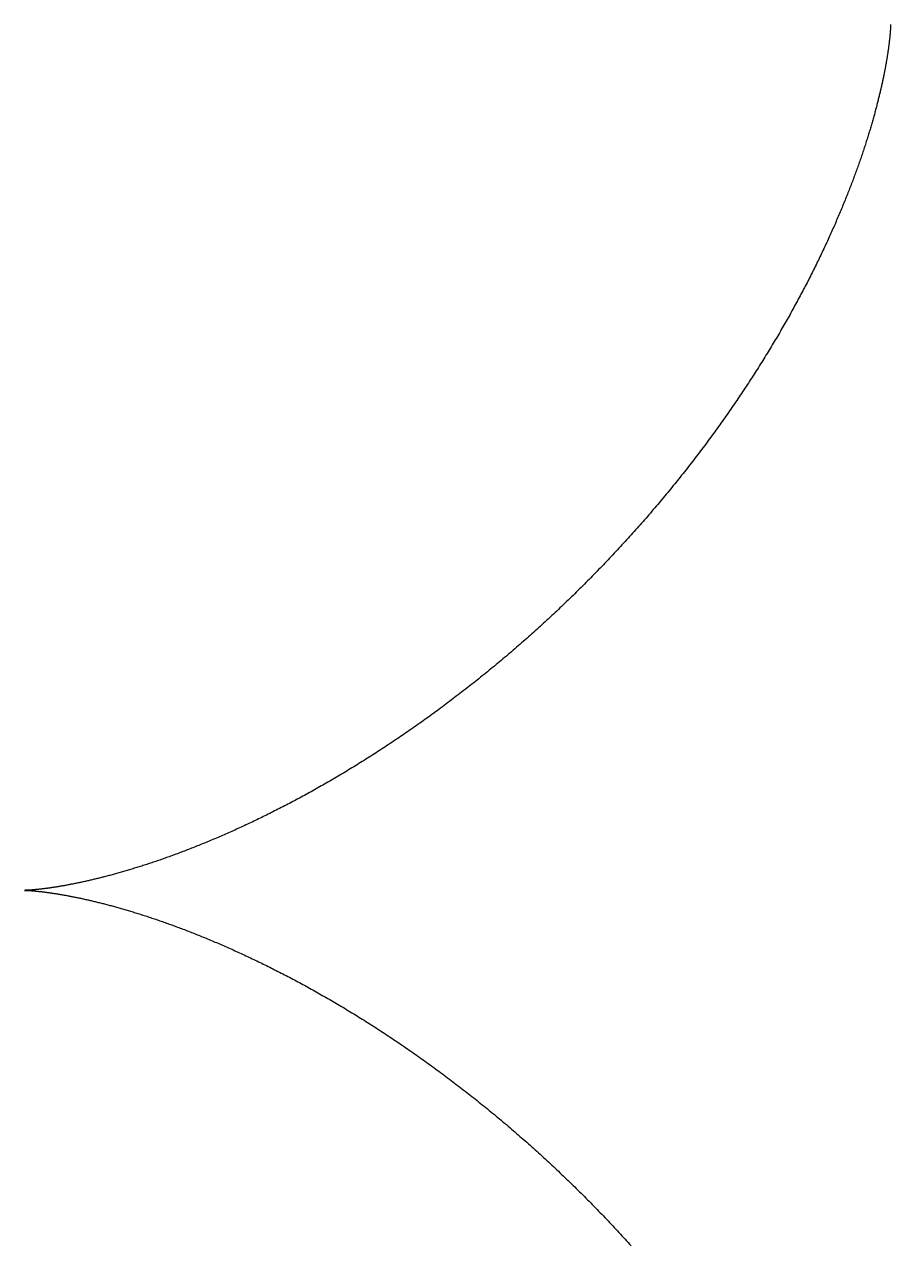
# Model space of a CAD drawing. Header units: metres. Extents: x 0 to 80, y 0 to 80.
# Drawn here: x 29 to 40, y 15.5 to 31 of the extents above; entities that cross this region are included whole.
import ezdxf

# ---------------------------------------------------------------- set-up
doc = ezdxf.new("R2010")
doc.units = ezdxf.units.M

msp = doc.modelspace()

# ---------------------------------------------------------------- linework, layer by layer
at = {"layer": 'ENGRAVE'}
msp.add_lwpolyline([(40.000002, 30.999548), (40, 30.999799), (40, 30.99995), (40, 31), (40, 30.99995), (40, 30.999799), (39.999998, 30.999548), (39.999996, 30.999196), (39.999993, 30.998744), (39.999987, 30.998191), (39.99998, 30.997537), (39.99997, 30.996784), (39.999957, 30.995929), (39.999942, 30.994975), (39.999922, 30.99392), (39.999899, 30.992764), (39.999872, 30.991508), (39.99984, 30.990152), (39.999803, 30.988696), (39.999761, 30.987139), (39.999713, 30.985482), (39.999659, 30.983725), (39.999599, 30.981867), (39.999532, 30.97991), (39.999459, 30.977852), (39.999378, 30.975694), (39.999289, 30.973436), (39.999192, 30.971079), (39.999087, 30.968621), (39.998973, 30.966064), (39.99885, 30.963407), (39.998718, 30.96065), (39.998576, 30.957793), (39.998423, 30.954837), (39.99826, 30.951781), (39.998087, 30.948625), (39.997902, 30.945371), (39.997705, 30.942017), (39.997497, 30.938563), (39.997277, 30.93501), (39.997044, 30.931359), (39.996798, 30.927608), (39.996539, 30.923758), (39.996266, 30.919809), (39.99598, 30.915762), (39.995679, 30.911616), (39.995363, 30.907371), (39.995033, 30.903027), (39.994687, 30.898585), (39.994326, 30.894045), (39.993949, 30.889406), (39.993555, 30.88467), (39.993145, 30.879835), (39.992717, 30.874902), (39.992273, 30.869872), (39.991811, 30.864743), (39.991331, 30.859517), (39.990832, 30.854194), (39.990315, 30.848773), (39.989779, 30.843255), (39.989223, 30.837639), (39.988648, 30.831927), (39.988052, 30.826117), (39.987437, 30.820211), (39.986801, 30.814208), (39.986143, 30.808109), (39.985465, 30.801913), (39.984765, 30.79562), (39.984042, 30.789232), (39.983298, 30.782747), (39.982531, 30.776167), (39.98174, 30.769491), (39.980927, 30.762719), (39.98009, 30.755852), (39.979229, 30.748889), (39.978343, 30.741832), (39.977433, 30.734679), (39.976498, 30.727431), (39.975538, 30.720089), (39.974553, 30.712652), (39.973541, 30.705121), (39.972503, 30.697495), (39.971439, 30.689775), (39.970348, 30.681962), (39.969229, 30.674054), (39.968083, 30.666053), (39.96691, 30.657959), (39.965708, 30.649771), (39.964478, 30.64149), (39.963219, 30.633117), (39.961931, 30.62465), (39.960614, 30.616091), (39.959267, 30.60744), (39.95789, 30.598697), (39.956482, 30.589861), (39.955044, 30.580934), (39.953575, 30.571915), (39.952075, 30.562805), (39.950544, 30.553603), (39.94898, 30.544311), (39.947385, 30.534927), (39.945757, 30.525453), (39.944096, 30.515889), (39.942403, 30.506234), (39.940675, 30.496489), (39.938915, 30.486654), (39.93712, 30.47673), (39.935291, 30.466716), (39.933428, 30.456613), (39.93153, 30.446422), (39.929597, 30.436141), (39.927628, 30.425772), (39.925623, 30.415314), (39.923583, 30.404768), (39.921507, 30.394135), (39.919393, 30.383413), (39.917243, 30.372605), (39.915056, 30.361709), (39.912832, 30.350726), (39.910569, 30.339656), (39.908269, 30.3285), (39.905931, 30.317257), (39.903554, 30.305929), (39.901138, 30.294514), (39.898683, 30.283014), (39.896189, 30.271429), (39.893655, 30.259759), (39.891081, 30.248004), (39.888467, 30.236164), (39.885813, 30.22424), (39.883117, 30.212231), (39.880381, 30.200139), (39.877604, 30.187963), (39.874785, 30.175704), (39.871924, 30.163362), (39.869021, 30.150937), (39.866076, 30.13843), (39.863088, 30.12584), (39.860058, 30.113168), (39.856984, 30.100415), (39.853867, 30.08758), (39.850707, 30.074663), (39.847502, 30.061666), (39.844254, 30.048588), (39.840961, 30.03543), (39.837623, 30.022191), (39.834241, 30.008873), (39.830813, 29.995475), (39.82734, 29.981998), (39.823822, 29.968441), (39.820257, 29.954806), (39.816647, 29.941093), (39.81299, 29.927301), (39.809287, 29.913432), (39.805536, 29.899485), (39.801739, 29.88546), (39.797895, 29.871359), (39.794003, 29.857181), (39.790063, 29.842926), (39.786075, 29.828596), (39.782039, 29.814189), (39.777955, 29.799707), (39.773822, 29.78515), (39.76964, 29.770518), (39.765409, 29.755811), (39.761129, 29.741031), (39.756799, 29.726176), (39.752419, 29.711247), (39.74799, 29.696245), (39.74351, 29.68117), (39.73898, 29.666022), (39.734399, 29.650802), (39.729767, 29.635509), (39.725085, 29.620145), (39.720351, 29.60471), (39.715566, 29.589203), (39.710729, 29.573625), (39.70584, 29.557977), (39.700899, 29.542259), (39.695906, 29.526471), (39.69086, 29.510613), (39.685762, 29.494686), (39.680611, 29.47869), (39.675407, 29.462626), (39.670149, 29.446493), (39.664838, 29.430293), (39.659474, 29.414025), (39.654056, 29.397689), (39.648584, 29.381287), (39.643057, 29.364819), (39.637477, 29.348284), (39.631841, 29.331683), (39.626152, 29.315017), (39.620407, 29.298286), (39.614607, 29.281489), (39.608752, 29.264629), (39.602842, 29.247704), (39.596876, 29.230715), (39.590854, 29.213663), (39.584776, 29.196548), (39.578643, 29.17937), (39.572453, 29.16213), (39.566206, 29.144828), (39.559904, 29.127464), (39.553544, 29.110039), (39.547128, 29.092553), (39.540654, 29.075006), (39.534124, 29.057399), (39.527536, 29.039732), (39.520891, 29.022006), (39.514188, 29.00422), (39.507427, 28.986376), (39.500609, 28.968473), (39.493732, 28.950512), (39.486798, 28.932494), (39.479805, 28.914418), (39.472753, 28.896285), (39.465643, 28.878096), (39.458474, 28.85985), (39.451247, 28.841549), (39.44396, 28.823192), (39.436615, 28.80478), (39.42921, 28.786314), (39.421746, 28.767793), (39.414222, 28.749218), (39.406639, 28.730589), (39.398996, 28.711907), (39.391293, 28.693173), (39.38353, 28.674386), (39.375708, 28.655546), (39.367825, 28.636656), (39.359882, 28.617714), (39.351878, 28.59872), (39.343814, 28.579677), (39.33569, 28.560583), (39.327505, 28.54144), (39.319259, 28.522247), (39.310952, 28.503005), (39.302584, 28.483714), (39.294155, 28.464376), (39.285666, 28.444989), (39.277114, 28.425555), (39.268502, 28.406074), (39.259828, 28.386547), (39.251093, 28.366973), (39.242296, 28.347353), (39.233437, 28.327688), (39.224517, 28.307978), (39.215535, 28.288223), (39.206491, 28.268423), (39.197385, 28.24858), (39.188217, 28.228694), (39.178987, 28.208764), (39.169695, 28.188792), (39.160341, 28.168777), (39.150925, 28.14872), (39.141446, 28.128622), (39.131904, 28.108483), (39.122301, 28.088303), (39.112635, 28.068083), (39.102906, 28.047823), (39.093115, 28.027524), (39.083261, 28.007185), (39.073344, 27.986808), (39.063365, 27.966393), (39.053322, 27.945939), (39.043218, 27.925448), (39.03305, 27.904921), (39.022819, 27.884356), (39.012525, 27.863755), (39.002169, 27.843119), (38.991749, 27.822447), (38.981267, 27.80174), (38.970721, 27.780999), (38.960113, 27.760223), (38.949441, 27.739413), (38.938706, 27.718571), (38.927908, 27.697695), (38.917047, 27.676786), (38.906123, 27.655846), (38.895136, 27.634874), (38.884085, 27.61387), (38.872972, 27.592836), (38.861795, 27.571771), (38.850555, 27.550676), (38.839252, 27.529551), (38.827885, 27.508397), (38.816456, 27.487215), (38.804963, 27.466004), (38.793407, 27.444765), (38.781788, 27.423498), (38.770106, 27.402204), (38.75836, 27.380883), (38.746552, 27.359536), (38.73468, 27.338164), (38.722746, 27.316765), (38.710748, 27.295342), (38.698687, 27.273894), (38.686563, 27.252421), (38.674376, 27.230925), (38.662127, 27.209405), (38.649814, 27.187862), (38.637438, 27.166297), (38.625, 27.14471), (38.612499, 27.1231), (38.599935, 27.10147), (38.587308, 27.079818), (38.574618, 27.058146), (38.561866, 27.036454), (38.549051, 27.014742), (38.536174, 26.993011), (38.523234, 26.971261), (38.510232, 26.949493), (38.497167, 26.927706), (38.48404, 26.905902), (38.470851, 26.884081), (38.457599, 26.862243), (38.444285, 26.840389), (38.43091, 26.818519), (38.417472, 26.796633), (38.403972, 26.774732), (38.39041, 26.752817), (38.376787, 26.730887), (38.363101, 26.708944), (38.349354, 26.686986), (38.335546, 26.665016), (38.321676, 26.643034), (38.307744, 26.621039), (38.293752, 26.599032), (38.279698, 26.577014), (38.265582, 26.554986), (38.251406, 26.532946), (38.237169, 26.510897), (38.222871, 26.488837), (38.208512, 26.466769), (38.194093, 26.444692), (38.179612, 26.422606), (38.165072, 26.400512), (38.150471, 26.37841), (38.13581, 26.356302), (38.121088, 26.334186), (38.106307, 26.312064), (38.091466, 26.289936), (38.076564, 26.267803), (38.061604, 26.245664), (38.046583, 26.223521), (38.031503, 26.201373), (38.016364, 26.179221), (38.001166, 26.157066), (37.985908, 26.134908), (37.970592, 26.112747), (37.955217, 26.090584), (37.939783, 26.068419), (37.92429, 26.046252), (37.90874, 26.024084), (37.89313, 26.001916), (37.877463, 25.979747), (37.861738, 25.957579), (37.845955, 25.935411), (37.830114, 25.913244), (37.814216, 25.891078), (37.79826, 25.868914), (37.782247, 25.846753), (37.766177, 25.824593), (37.75005, 25.802437), (37.733866, 25.780284), (37.717626, 25.758135), (37.701329, 25.735991), (37.684976, 25.71385), (37.668567, 25.691715), (37.652102, 25.669585), (37.635581, 25.647461), (37.619004, 25.625343), (37.602372, 25.603231), (37.585685, 25.581127), (37.568943, 25.559029), (37.552145, 25.53694), (37.535293, 25.514858), (37.518387, 25.492786), (37.501426, 25.470722), (37.484411, 25.448667), (37.467342, 25.426622), (37.450219, 25.404587), (37.433043, 25.382563), (37.415813, 25.360549), (37.39853, 25.338547), (37.381194, 25.316557), (37.363805, 25.294578), (37.346364, 25.272612), (37.32887, 25.250658), (37.311324, 25.228718), (37.293726, 25.206791), (37.276076, 25.184879), (37.258375, 25.16298), (37.240622, 25.141097), (37.222818, 25.119228), (37.204963, 25.097375), (37.187058, 25.075537), (37.169102, 25.053716), (37.151095, 25.031912), (37.133039, 25.010124), (37.114933, 24.988354), (37.096777, 24.966601), (37.078572, 24.944867), (37.060318, 24.923151), (37.042015, 24.901453), (37.023663, 24.879775), (37.005263, 24.858117), (36.986814, 24.836478), (36.968318, 24.81486), (36.949773, 24.793262), (36.931182, 24.771686), (36.912543, 24.75013), (36.893857, 24.728597), (36.875124, 24.707085), (36.856345, 24.685596), (36.83752, 24.66413), (36.818649, 24.642687), (36.799732, 24.621268), (36.780769, 24.599872), (36.761761, 24.578501), (36.742709, 24.557154), (36.723611, 24.535832), (36.704469, 24.514535), (36.685283, 24.493264), (36.666053, 24.47202), (36.64678, 24.450801), (36.627463, 24.429609), (36.608102, 24.408444), (36.5887, 24.387307), (36.569254, 24.366197), (36.549766, 24.345115), (36.530236, 24.324062), (36.510665, 24.303037), (36.491052, 24.282041), (36.471398, 24.261075), (36.451703, 24.240139), (36.431967, 24.219232), (36.412191, 24.198356), (36.392375, 24.177511), (36.372519, 24.156697), (36.352624, 24.135914), (36.33269, 24.115163), (36.312717, 24.094444), (36.292705, 24.073758), (36.272655, 24.053104), (36.252567, 24.032483), (36.232441, 24.011895), (36.212278, 23.991341), (36.192078, 23.970821), (36.171841, 23.950335), (36.151568, 23.929884), (36.131258, 23.909468), (36.110913, 23.889087), (36.090532, 23.868742), (36.070116, 23.848432), (36.049665, 23.828159), (36.029179, 23.807922), (36.008659, 23.787722), (35.988105, 23.767559), (35.967517, 23.747433), (35.946896, 23.727345), (35.926242, 23.707295), (35.905556, 23.687283), (35.884837, 23.66731), (35.864086, 23.647376), (35.843303, 23.627481), (35.822489, 23.607625), (35.801644, 23.587809), (35.780768, 23.568033), (35.759861, 23.548297), (35.738925, 23.528602), (35.717959, 23.508948), (35.696963, 23.489335), (35.675938, 23.469764), (35.654885, 23.450234), (35.633803, 23.430746), (35.612693, 23.4113), (35.591556, 23.391898), (35.570391, 23.372537), (35.549199, 23.35322), (35.52798, 23.333947), (35.506736, 23.314717), (35.485465, 23.295531), (35.464168, 23.276389), (35.442846, 23.257291), (35.421499, 23.238239), (35.400128, 23.219231), (35.378732, 23.200268), (35.357313, 23.181351), (35.33587, 23.16248), (35.314404, 23.143655), (35.292915, 23.124876), (35.271403, 23.106143), (35.24987, 23.087457), (35.228314, 23.068818), (35.206738, 23.050227), (35.18514, 23.031682), (35.163522, 23.013186), (35.141883, 22.994737), (35.120225, 22.976337), (35.098547, 22.957985), (35.076849, 22.939682), (35.055133, 22.921428), (35.033399, 22.903223), (35.011646, 22.885067), (34.989876, 22.866961), (34.968088, 22.848905), (34.946284, 22.830898), (34.924463, 22.812942), (34.902625, 22.795037), (34.880772, 22.777182), (34.858903, 22.759378), (34.83702, 22.741625), (34.815121, 22.723924), (34.793209, 22.706274), (34.771282, 22.688676), (34.749342, 22.67113), (34.727388, 22.653636), (34.705422, 22.636195), (34.683443, 22.618806), (34.661453, 22.60147), (34.639451, 22.584187), (34.617437, 22.566957), (34.595413, 22.549781), (34.573378, 22.532658), (34.551333, 22.515589), (34.529278, 22.498574), (34.507214, 22.481613), (34.485142, 22.464707), (34.46306, 22.447855), (34.440971, 22.431057), (34.418873, 22.414315), (34.396769, 22.397628), (34.374657, 22.380996), (34.352539, 22.364419), (34.330415, 22.347898), (34.308285, 22.331433), (34.28615, 22.315024), (34.264009, 22.298671), (34.241865, 22.282374), (34.219716, 22.266134), (34.197563, 22.24995), (34.175407, 22.233823), (34.153247, 22.217753), (34.131086, 22.20174), (34.108922, 22.185784), (34.086756, 22.169886), (34.064589, 22.154045), (34.042421, 22.138262), (34.020253, 22.122537), (33.998084, 22.10687), (33.975916, 22.09126), (33.953748, 22.07571), (33.931581, 22.060217), (33.909416, 22.044783), (33.887253, 22.029408), (33.865092, 22.014092), (33.842934, 21.998834), (33.820779, 21.983636), (33.798627, 21.968497), (33.776479, 21.953417), (33.754336, 21.938396), (33.732197, 21.923436), (33.710064, 21.908534), (33.687936, 21.893693), (33.665814, 21.878912), (33.643698, 21.86419), (33.62159, 21.849529), (33.599488, 21.834928), (33.577394, 21.820388), (33.555308, 21.805907), (33.533231, 21.791488), (33.511163, 21.777129), (33.489103, 21.762831), (33.467054, 21.748594), (33.445014, 21.734418), (33.422986, 21.720302), (33.400968, 21.706248), (33.378961, 21.692256), (33.356966, 21.678324), (33.334984, 21.664454), (33.313014, 21.650646), (33.291056, 21.636899), (33.269113, 21.623213), (33.247183, 21.60959), (33.225268, 21.596028), (33.203367, 21.582528), (33.181481, 21.56909), (33.159611, 21.555715), (33.137757, 21.542401), (33.115919, 21.529149), (33.094098, 21.51596), (33.072294, 21.502833), (33.050507, 21.489768), (33.028739, 21.476766), (33.006989, 21.463826), (32.985258, 21.450949), (32.963546, 21.438134), (32.941854, 21.425382), (32.920182, 21.412692), (32.89853, 21.400065), (32.8769, 21.387501), (32.85529, 21.375), (32.833703, 21.362562), (32.812138, 21.350186), (32.790595, 21.337873), (32.769075, 21.325624), (32.747579, 21.313437), (32.726106, 21.301313), (32.704658, 21.289252), (32.683235, 21.277254), (32.661836, 21.26532), (32.640464, 21.253448), (32.619117, 21.24164), (32.597796, 21.229894), (32.576502, 21.218212), (32.555235, 21.206593), (32.533996, 21.195037), (32.512785, 21.183544), (32.491603, 21.172115), (32.470449, 21.160748), (32.449324, 21.149445), (32.428229, 21.138205), (32.407164, 21.127028), (32.38613, 21.115915), (32.365126, 21.104864), (32.344154, 21.093877), (32.323214, 21.082953), (32.302305, 21.072092), (32.281429, 21.061294), (32.260587, 21.050559), (32.239777, 21.039887), (32.219001, 21.029279), (32.19826, 21.018733), (32.177553, 21.008251), (32.156881, 20.997831), (32.136245, 20.987475), (32.115644, 20.977181), (32.095079, 20.96695), (32.074552, 20.956782), (32.054061, 20.946678), (32.033607, 20.936635), (32.013192, 20.926656), (31.992815, 20.916739), (31.972476, 20.906885), (31.952177, 20.897094), (31.931917, 20.887365), (31.911697, 20.877699), (31.891517, 20.868096), (31.871378, 20.858554), (31.85128, 20.849075), (31.831223, 20.839659), (31.811208, 20.830305), (31.791236, 20.821013), (31.771306, 20.811783), (31.75142, 20.802615), (31.731577, 20.793509), (31.711777, 20.784465), (31.692022, 20.775483), (31.672312, 20.766563), (31.652647, 20.757704), (31.633027, 20.748907), (31.613453, 20.740172), (31.593926, 20.731498), (31.574445, 20.722886), (31.555011, 20.714334), (31.535624, 20.705845), (31.516286, 20.697416), (31.496995, 20.689048), (31.477753, 20.680741), (31.45856, 20.672495), (31.439417, 20.66431), (31.420323, 20.656186), (31.40128, 20.648122), (31.382286, 20.640118), (31.363344, 20.632175), (31.344454, 20.624292), (31.325614, 20.61647), (31.306827, 20.608707), (31.288093, 20.601004), (31.269411, 20.593361), (31.250782, 20.585778), (31.232207, 20.578254), (31.213686, 20.57079), (31.19522, 20.563385), (31.176808, 20.55604), (31.158451, 20.548753), (31.14015, 20.541526), (31.121904, 20.534357), (31.103715, 20.527247), (31.085582, 20.520195), (31.067506, 20.513202), (31.049488, 20.506268), (31.031527, 20.499391), (31.013624, 20.492573), (30.99578, 20.485812), (30.977994, 20.479109), (30.960268, 20.472464), (30.942601, 20.465876), (30.924994, 20.459346), (30.907447, 20.452872), (30.889961, 20.446456), (30.872536, 20.440096), (30.855172, 20.433794), (30.83787, 20.427547), (30.82063, 20.421357), (30.803452, 20.415224), (30.786337, 20.409146), (30.769285, 20.403124), (30.752296, 20.397158), (30.735371, 20.391248), (30.718511, 20.385393), (30.701714, 20.379593), (30.684983, 20.373848), (30.668317, 20.368159), (30.651716, 20.362523), (30.635181, 20.356943), (30.618713, 20.351416), (30.602311, 20.345944), (30.585975, 20.340526), (30.569707, 20.335162), (30.553507, 20.329851), (30.537374, 20.324593), (30.52131, 20.319389), (30.505314, 20.314238), (30.489387, 20.30914), (30.473529, 20.304094), (30.457741, 20.299101), (30.442023, 20.29416), (30.426375, 20.289271), (30.410797, 20.284434), (30.39529, 20.279649), (30.379855, 20.274915), (30.364491, 20.270233), (30.349198, 20.265601), (30.333978, 20.26102), (30.31883, 20.25649), (30.303755, 20.25201), (30.288753, 20.247581), (30.273824, 20.243201), (30.258969, 20.238871), (30.244189, 20.234591), (30.229482, 20.23036), (30.21485, 20.226178), (30.200293, 20.222045), (30.185811, 20.217961), (30.171404, 20.213925), (30.157074, 20.209937), (30.142819, 20.205997), (30.128641, 20.202105), (30.11454, 20.198261), (30.100515, 20.194464), (30.086568, 20.190713), (30.072699, 20.18701), (30.058907, 20.183353), (30.045194, 20.179743), (30.031559, 20.176178), (30.018002, 20.17266), (30.004525, 20.169187), (29.991127, 20.165759), (29.977809, 20.162377), (29.96457, 20.159039), (29.951412, 20.155746), (29.938334, 20.152498), (29.925337, 20.149293), (29.91242, 20.146133), (29.899585, 20.143016), (29.886832, 20.139942), (29.87416, 20.136912), (29.86157, 20.133924), (29.849063, 20.130979), (29.836638, 20.128076), (29.824296, 20.125215), (29.812037, 20.122396), (29.799861, 20.119619), (29.787769, 20.116883), (29.77576, 20.114187), (29.763836, 20.111533), (29.751996, 20.108919), (29.740241, 20.106345), (29.728571, 20.103811), (29.716986, 20.101317), (29.705486, 20.098862), (29.694071, 20.096446), (29.682743, 20.094069), (29.6715, 20.091731), (29.660344, 20.089431), (29.649274, 20.087168), (29.638291, 20.084944), (29.627395, 20.082757), (29.616587, 20.080607), (29.605865, 20.078493), (29.595232, 20.076417), (29.584686, 20.074377), (29.574228, 20.072372), (29.563859, 20.070403), (29.553578, 20.06847), (29.543387, 20.066572), (29.533284, 20.064709), (29.52327, 20.06288), (29.513346, 20.061085), (29.503511, 20.059325), (29.493766, 20.057597), (29.484111, 20.055904), (29.474547, 20.054243), (29.465073, 20.052615), (29.455689, 20.05102), (29.446397, 20.049456), (29.437195, 20.047925), (29.428085, 20.046425), (29.419066, 20.044956), (29.410139, 20.043518), (29.401303, 20.04211), (29.39256, 20.040733), (29.383909, 20.039386), (29.37535, 20.038069), (29.366883, 20.036781), (29.35851, 20.035522), (29.350229, 20.034292), (29.342041, 20.03309), (29.333947, 20.031917), (29.325946, 20.030771), (29.318038, 20.029652), (29.310225, 20.028561), (29.302505, 20.027497), (29.294879, 20.026459), (29.287348, 20.025447), (29.279911, 20.024462), (29.272569, 20.023502), (29.265321, 20.022567), (29.258168, 20.021657), (29.251111, 20.020771), (29.244148, 20.01991), (29.237281, 20.019073), (29.230509, 20.01826), (29.223833, 20.017469), (29.217253, 20.016702), (29.210768, 20.015958), (29.20438, 20.015235), (29.198087, 20.014535), (29.191891, 20.013857), (29.185792, 20.013199), (29.179789, 20.012563), (29.173883, 20.011948), (29.168073, 20.011352), (29.162361, 20.010777), (29.156745, 20.010221), (29.151227, 20.009685), (29.145806, 20.009168), (29.140483, 20.008669), (29.135257, 20.008189), (29.130128, 20.007727), (29.125098, 20.007283), (29.120165, 20.006855), (29.11533, 20.006445), (29.110594, 20.006051), (29.105955, 20.005674), (29.101415, 20.005313), (29.096973, 20.004967), (29.092629, 20.004637), (29.088384, 20.004321), (29.084238, 20.00402), (29.080191, 20.003734), (29.076242, 20.003461), (29.072392, 20.003202), (29.068641, 20.002956), (29.06499, 20.002723), (29.061437, 20.002503), (29.057983, 20.002295), (29.054629, 20.002098), (29.051375, 20.001913), (29.048219, 20.00174), (29.045163, 20.001577), (29.042207, 20.001424), (29.03935, 20.001282), (29.036593, 20.00115), (29.033936, 20.001027), (29.031379, 20.000913), (29.028921, 20.000808), (29.026564, 20.000711), (29.024306, 20.000622), (29.022148, 20.000541), (29.02009, 20.000468), (29.018133, 20.000401), (29.016275, 20.000341), (29.014518, 20.000287), (29.012861, 20.000239), (29.011304, 20.000197), (29.009848, 20.00016), (29.008492, 20.000128), (29.007236, 20.000101), (29.00608, 20.000078), (29.005025, 20.000058), (29.004071, 20.000043), (29.003216, 20.00003), (29.002463, 20.00002), (29.001809, 20.000013), (29.001256, 20.000007), (29.000804, 20.000004), (29.000452, 20.000002), (29.000201, 20), (29.00005, 20), (29, 20), (29.00005, 20), (29.000201, 20), (29.000452, 19.999998), (29.000804, 19.999996), (29.001256, 19.999993), (29.001809, 19.999987), (29.002463, 19.99998), (29.003216, 19.99997), (29.004071, 19.999957), (29.005025, 19.999942), (29.00608, 19.999922), (29.007236, 19.999899), (29.008492, 19.999872), (29.009848, 19.99984), (29.011304, 19.999803), (29.012861, 19.999761), (29.014518, 19.999713), (29.016275, 19.999659), (29.018133, 19.999599), (29.02009, 19.999532), (29.022148, 19.999459), (29.024306, 19.999378), (29.026564, 19.999289), (29.028921, 19.999192), (29.031379, 19.999087), (29.033936, 19.998973), (29.036593, 19.99885), (29.03935, 19.998718), (29.042207, 19.998576), (29.045163, 19.998423), (29.048219, 19.99826), (29.051375, 19.998087), (29.054629, 19.997902), (29.057983, 19.997705), (29.061437, 19.997497), (29.06499, 19.997277), (29.068641, 19.997044), (29.072392, 19.996798), (29.076242, 19.996539), (29.080191, 19.996266), (29.084238, 19.99598), (29.088384, 19.995679), (29.092629, 19.995363), (29.096973, 19.995033), (29.101415, 19.994687), (29.105955, 19.994326), (29.110594, 19.993949), (29.11533, 19.993555), (29.120165, 19.993145), (29.125098, 19.992717), (29.130128, 19.992273), (29.135257, 19.991811), (29.140483, 19.991331), (29.145806, 19.990832), (29.151227, 19.990315), (29.156745, 19.989779), (29.162361, 19.989223), (29.168073, 19.988648), (29.173883, 19.988052), (29.179789, 19.987437), (29.185792, 19.986801), (29.191891, 19.986143), (29.198087, 19.985465), (29.20438, 19.984765), (29.210768, 19.984042), (29.217253, 19.983298), (29.223833, 19.982531), (29.230509, 19.98174), (29.237281, 19.980927), (29.244148, 19.98009), (29.251111, 19.979229), (29.258168, 19.978343), (29.265321, 19.977433), (29.272569, 19.976498), (29.279911, 19.975538), (29.287348, 19.974553), (29.294879, 19.973541), (29.302505, 19.972503), (29.310225, 19.971439), (29.318038, 19.970348), (29.325946, 19.969229), (29.333947, 19.968083), (29.342041, 19.96691), (29.350229, 19.965708), (29.35851, 19.964478), (29.366883, 19.963219), (29.37535, 19.961931), (29.383909, 19.960614), (29.39256, 19.959267), (29.401303, 19.95789), (29.410139, 19.956482), (29.419066, 19.955044), (29.428085, 19.953575), (29.437195, 19.952075), (29.446397, 19.950544), (29.455689, 19.94898), (29.465073, 19.947385), (29.474547, 19.945757), (29.484111, 19.944096), (29.493766, 19.942403), (29.503511, 19.940675), (29.513346, 19.938915), (29.52327, 19.93712), (29.533284, 19.935291), (29.543387, 19.933428), (29.553578, 19.93153), (29.563859, 19.929597), (29.574228, 19.927628), (29.584686, 19.925623), (29.595232, 19.923583), (29.605865, 19.921507), (29.616587, 19.919393), (29.627395, 19.917243), (29.638291, 19.915056), (29.649274, 19.912832), (29.660344, 19.910569), (29.6715, 19.908269), (29.682743, 19.905931), (29.694071, 19.903554), (29.705486, 19.901138), (29.716986, 19.898683), (29.728571, 19.896189), (29.740241, 19.893655), (29.751996, 19.891081), (29.763836, 19.888467), (29.77576, 19.885813), (29.787769, 19.883117), (29.799861, 19.880381), (29.812037, 19.877604), (29.824296, 19.874785), (29.836638, 19.871924), (29.849063, 19.869021), (29.86157, 19.866076), (29.87416, 19.863088), (29.886832, 19.860058), (29.899585, 19.856984), (29.91242, 19.853867), (29.925337, 19.850707), (29.938334, 19.847502), (29.951412, 19.844254), (29.96457, 19.840961), (29.977809, 19.837623), (29.991127, 19.834241), (30.004525, 19.830813), (30.018002, 19.82734), (30.031559, 19.823822), (30.045194, 19.820257), (30.058907, 19.816647), (30.072699, 19.81299), (30.086568, 19.809287), (30.100515, 19.805536), (30.11454, 19.801739), (30.128641, 19.797895), (30.142819, 19.794003), (30.157074, 19.790063), (30.171404, 19.786075), (30.185811, 19.782039), (30.200293, 19.777955), (30.21485, 19.773822), (30.229482, 19.76964), (30.244189, 19.765409), (30.258969, 19.761129), (30.273824, 19.756799), (30.288753, 19.752419), (30.303755, 19.74799), (30.31883, 19.74351), (30.333978, 19.73898), (30.349198, 19.734399), (30.364491, 19.729767), (30.379855, 19.725085), (30.39529, 19.720351), (30.410797, 19.715566), (30.426375, 19.710729), (30.442023, 19.70584), (30.457741, 19.700899), (30.473529, 19.695906), (30.489387, 19.69086), (30.505314, 19.685762), (30.52131, 19.680611), (30.537374, 19.675407), (30.553507, 19.670149), (30.569707, 19.664838), (30.585975, 19.659474), (30.602311, 19.654056), (30.618713, 19.648584), (30.635181, 19.643057), (30.651716, 19.637477), (30.668317, 19.631841), (30.684983, 19.626152), (30.701714, 19.620407), (30.718511, 19.614607), (30.735371, 19.608752), (30.752296, 19.602842), (30.769285, 19.596876), (30.786337, 19.590854), (30.803452, 19.584776), (30.82063, 19.578643), (30.83787, 19.572453), (30.855172, 19.566206), (30.872536, 19.559904), (30.889961, 19.553544), (30.907447, 19.547128), (30.924994, 19.540654), (30.942601, 19.534124), (30.960268, 19.527536), (30.977994, 19.520891), (30.99578, 19.514188), (31.013624, 19.507427), (31.031527, 19.500609), (31.049488, 19.493732), (31.067506, 19.486798), (31.085582, 19.479805), (31.103715, 19.472753), (31.121904, 19.465643), (31.14015, 19.458474), (31.158451, 19.451247), (31.176808, 19.44396), (31.19522, 19.436615), (31.213686, 19.42921), (31.232207, 19.421746), (31.250782, 19.414222), (31.269411, 19.406639), (31.288093, 19.398996), (31.306827, 19.391293), (31.325614, 19.38353), (31.344454, 19.375708), (31.363344, 19.367825), (31.382286, 19.359882), (31.40128, 19.351878), (31.420323, 19.343814), (31.439417, 19.33569), (31.45856, 19.327505), (31.477753, 19.319259), (31.496995, 19.310952), (31.516286, 19.302584), (31.535624, 19.294155), (31.555011, 19.285666), (31.574445, 19.277114), (31.593926, 19.268502), (31.613453, 19.259828), (31.633027, 19.251093), (31.652647, 19.242296), (31.672312, 19.233437), (31.692022, 19.224517), (31.711777, 19.215535), (31.731577, 19.206491), (31.75142, 19.197385), (31.771306, 19.188217), (31.791236, 19.178987), (31.811208, 19.169695), (31.831223, 19.160341), (31.85128, 19.150925), (31.871378, 19.141446), (31.891517, 19.131904), (31.911697, 19.122301), (31.931917, 19.112635), (31.952177, 19.102906), (31.972476, 19.093115), (31.992815, 19.083261), (32.013192, 19.073344), (32.033607, 19.063365), (32.054061, 19.053322), (32.074552, 19.043218), (32.095079, 19.03305), (32.115644, 19.022819), (32.136245, 19.012525), (32.156881, 19.002169), (32.177553, 18.991749), (32.19826, 18.981267), (32.219001, 18.970721), (32.239777, 18.960113), (32.260587, 18.949441), (32.281429, 18.938706), (32.302305, 18.927908), (32.323214, 18.917047), (32.344154, 18.906123), (32.365126, 18.895136), (32.38613, 18.884085), (32.407164, 18.872972), (32.428229, 18.861795), (32.449324, 18.850555), (32.470449, 18.839252), (32.491603, 18.827885), (32.512785, 18.816456), (32.533996, 18.804963), (32.555235, 18.793407), (32.576502, 18.781788), (32.597796, 18.770106), (32.619117, 18.75836), (32.640464, 18.746552), (32.661836, 18.73468), (32.683235, 18.722746), (32.704658, 18.710748), (32.726106, 18.698687), (32.747579, 18.686563), (32.769075, 18.674376), (32.790595, 18.662127), (32.812138, 18.649814), (32.833703, 18.637438), (32.85529, 18.625), (32.8769, 18.612499), (32.89853, 18.599935), (32.920182, 18.587308), (32.941854, 18.574618), (32.963546, 18.561866), (32.985258, 18.549051), (33.006989, 18.536174), (33.028739, 18.523234), (33.050507, 18.510232), (33.072294, 18.497167), (33.094098, 18.48404), (33.115919, 18.470851), (33.137757, 18.457599), (33.159611, 18.444285), (33.181481, 18.43091), (33.203367, 18.417472), (33.225268, 18.403972), (33.247183, 18.39041), (33.269113, 18.376787), (33.291056, 18.363101), (33.313014, 18.349354), (33.334984, 18.335546), (33.356966, 18.321676), (33.378961, 18.307744), (33.400968, 18.293752), (33.422986, 18.279698), (33.445014, 18.265582), (33.467054, 18.251406), (33.489103, 18.237169), (33.511163, 18.222871), (33.533231, 18.208512), (33.555308, 18.194093), (33.577394, 18.179612), (33.599488, 18.165072), (33.62159, 18.150471), (33.643698, 18.13581), (33.665814, 18.121088), (33.687936, 18.106307), (33.710064, 18.091466), (33.732197, 18.076564), (33.754336, 18.061604), (33.776479, 18.046583), (33.798627, 18.031503), (33.820779, 18.016364), (33.842934, 18.001166), (33.865092, 17.985908), (33.887253, 17.970592), (33.909416, 17.955217), (33.931581, 17.939783), (33.953748, 17.92429), (33.975916, 17.90874), (33.998084, 17.89313), (34.020253, 17.877463), (34.042421, 17.861738), (34.064589, 17.845955), (34.086756, 17.830114), (34.108922, 17.814216), (34.131086, 17.79826), (34.153247, 17.782247), (34.175407, 17.766177), (34.197563, 17.75005), (34.219716, 17.733866), (34.241865, 17.717626), (34.264009, 17.701329), (34.28615, 17.684976), (34.308285, 17.668567), (34.330415, 17.652102), (34.352539, 17.635581), (34.374657, 17.619004), (34.396769, 17.602372), (34.418873, 17.585685), (34.440971, 17.568943), (34.46306, 17.552145), (34.485142, 17.535293), (34.507214, 17.518387), (34.529278, 17.501426), (34.551333, 17.484411), (34.573378, 17.467342), (34.595413, 17.450219), (34.617437, 17.433043), (34.639451, 17.415813), (34.661453, 17.39853), (34.683443, 17.381194), (34.705422, 17.363805), (34.727388, 17.346364), (34.749342, 17.32887), (34.771282, 17.311324), (34.793209, 17.293726), (34.815121, 17.276076), (34.83702, 17.258375), (34.858903, 17.240622), (34.880772, 17.222818), (34.902625, 17.204963), (34.924463, 17.187058), (34.946284, 17.169102), (34.968088, 17.151095), (34.989876, 17.133039), (35.011646, 17.114933), (35.033399, 17.096777), (35.055133, 17.078572), (35.076849, 17.060318), (35.098547, 17.042015), (35.120225, 17.023663), (35.141883, 17.005263), (35.163522, 16.986814), (35.18514, 16.968318), (35.206738, 16.949773), (35.228314, 16.931182), (35.24987, 16.912543), (35.271403, 16.893857), (35.292915, 16.875124), (35.314404, 16.856345), (35.33587, 16.83752), (35.357313, 16.818649), (35.378732, 16.799732), (35.400128, 16.780769), (35.421499, 16.761761), (35.442846, 16.742709), (35.464168, 16.723611), (35.485465, 16.704469), (35.506736, 16.685283), (35.52798, 16.666053), (35.549199, 16.64678), (35.570391, 16.627463), (35.591556, 16.608102), (35.612693, 16.5887), (35.633803, 16.569254), (35.654885, 16.549766), (35.675938, 16.530236), (35.696963, 16.510665), (35.717959, 16.491052), (35.738925, 16.471398), (35.759861, 16.451703), (35.780768, 16.431967), (35.801644, 16.412191), (35.822489, 16.392375), (35.843303, 16.372519), (35.864086, 16.352624), (35.884837, 16.33269), (35.905556, 16.312717), (35.926242, 16.292705), (35.946896, 16.272655), (35.967517, 16.252567), (35.988105, 16.232441), (36.008659, 16.212278), (36.029179, 16.192078), (36.049665, 16.171841), (36.070116, 16.151568), (36.090532, 16.131258), (36.110913, 16.110913), (36.131258, 16.090532), (36.151568, 16.070116), (36.171841, 16.049665), (36.192078, 16.029179), (36.212278, 16.008659), (36.232441, 15.988105), (36.252567, 15.967517), (36.272655, 15.946896), (36.292705, 15.926242), (36.312717, 15.905556), (36.33269, 15.884837), (36.352624, 15.864086), (36.372519, 15.843303), (36.392375, 15.822489), (36.412191, 15.801644), (36.431967, 15.780768), (36.451703, 15.759861), (36.471398, 15.738925), (36.491052, 15.717959), (36.510665, 15.696963), (36.530236, 15.675938), (36.549766, 15.654885), (36.569254, 15.633803), (36.5887, 15.612693), (36.608102, 15.591556), (36.627463, 15.570391), (36.64678, 15.549199), (36.666053, 15.52798), (36.685283, 15.506736), (36.704469, 15.485465)], dxfattribs=at)

doc.saveas('drawing.dxf')
